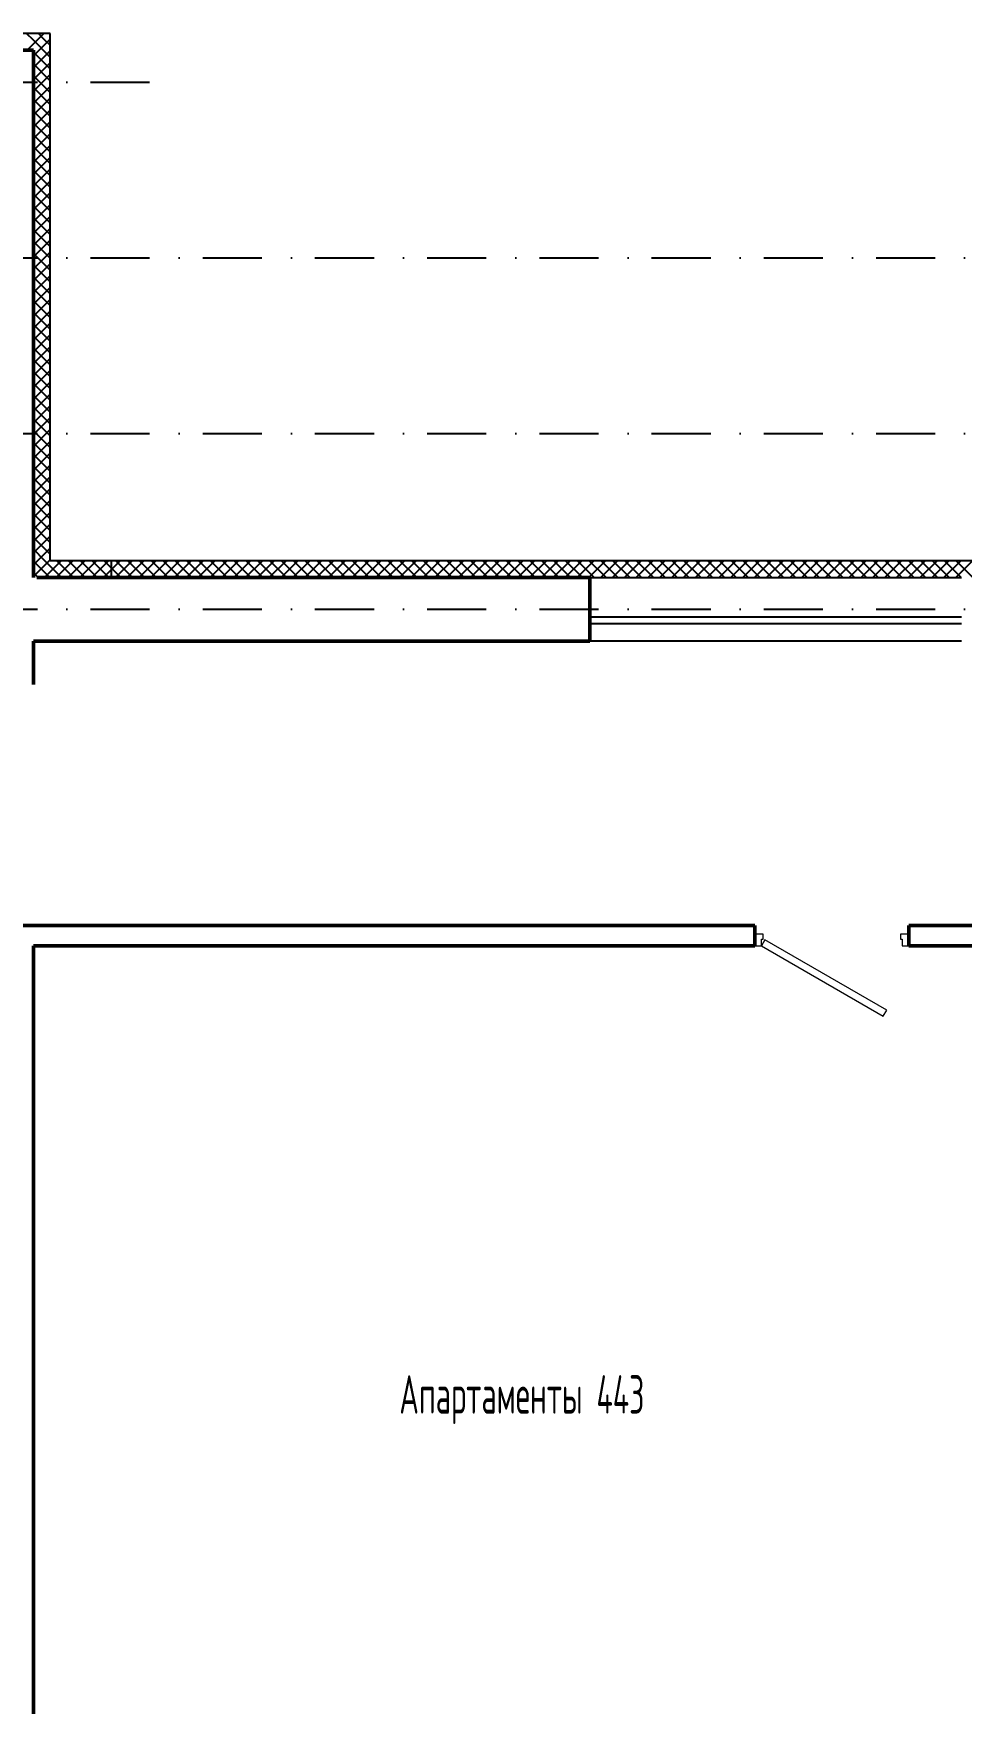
# Model space of a CAD drawing. Extents: x -1560602 to 321118, y -2308202 to -430103.
# Drawn here: x -1509096 to -1503551, y -2280031 to -2270054 of the extents above; entities that cross this region are included whole.
import ezdxf

# ---------------------------------------------------------------- set-up
doc = ezdxf.new("R2010")
doc.units = 0
doc.header["$MEASUREMENT"] = 0
doc.linetypes.add('Dot & Dashed', pattern=[670.277762, 352.777767, -176.388884, 0, -141.111112])
doc.linetypes.add('Штрихпунктирная', pattern=[0.670278, 0.352778, -0.176389, 0, -0.141111])
doc.layers.add('Двери', color=4, linetype='CONTINUOUS', lineweight=15)
doc.layers.add('стены', color=5, linetype='CONTINUOUS', lineweight=50)
for name, color, linetype in [('Оси', 253, 'Dot & Dashed'), ('отделка', 240, 'CONTINUOUS'), ('Текст', 7, 'CONTINUOUS'), ('Утеплитель', 6, 'CONTINUOUS')]:
    doc.layers.add(name, color=color, linetype=linetype)
doc.styles.get("Standard").update_dxf_attribs({"font": 'spds.shx', "width": 0.7, "height": 250})

msp = doc.modelspace()

# ---------------------------------------------------------------- linework, layer by layer
at = {"layer": 'Двери', "color": 0, "linetype": 'Continuous'}
for p, q in [((-1504735.7, -2275433.6), (-1504785.7, -2275433.6)), ((-1504785.7, -2275503.6), (-1504745.7, -2275503.6)), ((-1504745.7, -2275503.6), (-1504745.7, -2275463.6)), ((-1504745.7, -2275463.6), (-1504735.7, -2275463.6)), ((-1504725.7, -2275468.9), (-1504745.7, -2275503.6)), ((-1504745.7, -2275503.6), (-1504018.3, -2275923.6)), ((-1504735.7, -2275463.6), (-1504735.7, -2275433.6)), ((-1503998.3, -2275888.9), (-1504725.7, -2275468.9)), ((-1503865.7, -2275433.6), (-1503915.7, -2275433.6)), ((-1503915.7, -2275433.6), (-1503915.7, -2275463.6)), ((-1503915.7, -2275463.6), (-1503905.7, -2275463.6)), ((-1503905.7, -2275463.6), (-1503905.7, -2275503.6)), ((-1503905.7, -2275503.6), (-1503865.7, -2275503.6)), ((-1504018.3, -2275923.6), (-1503998.3, -2275888.9))]:
    msp.add_line(p, q, dxfattribs=at)
at = {"layer": 'Оси', "color": 0, "linetype": 'Штрихпунктирная', "lineweight": -3, "ltscale": 1000}
for p, q in [((-1556351.1, -2270343.9), (-1508285.7, -2270343.9)), ((-1556351.1, -2271393.9), (-1496895.7, -2271393.9)), ((-1556351.1, -2272443.9), (-1496895.7, -2272443.9)), ((-1556351.1, -2273493.9), (-1496895.7, -2273493.9))]:
    msp.add_line(p, q, dxfattribs=at)
at = {"layer": 'отделка', "color": 0, "ltscale": 100}
for p, q in [((-1505770.7, -2273303.6), (-1503550.7, -2273303.6)), ((-1505770.7, -2273538.6), (-1503550.7, -2273538.6)), ((-1505770.7, -2273578.6), (-1503550.7, -2273578.6)), ((-1503550.7, -2273683.6), (-1505770.7, -2273683.6))]:
    msp.add_line(p, q, dxfattribs=at)
at = {"layer": 'стены', "color": 0, "linetype": 'Continuous'}
for p, q in [((-1509095.7, -2270153.5), (-1509995.7, -2270153.5)), ((-1509095.7, -2273303.6), (-1509095.7, -2270153.5)), ((-1509095.7, -2270153.5), (-1509095.7, -2270153.5)), ((-1506410.7, -2273303.6), (-1509074.4, -2273303.6)), ((-1505770.7, -2273303.6), (-1506410.7, -2273303.6)), ((-1505770.7, -2273303.6), (-1505770.7, -2273373.6)), ((-1505770.7, -2273303.6), (-1505770.7, -2273373.6)), ((-1505770.7, -2273373.6), (-1505770.7, -2273683.6)), ((-1509095.7, -2273943.6), (-1509095.7, -2273683.6)), ((-1509095.7, -2273683.6), (-1506410.7, -2273683.6)), ((-1506410.7, -2273683.6), (-1505770.7, -2273683.6)), ((-1509095.7, -2273943.6), (-1509095.7, -2273943.6)), ((-1504785.7, -2275383.6), (-1509475.7, -2275383.6)), ((-1509095.7, -2277073.6), (-1509095.7, -2275503.6)), ((-1509095.7, -2275503.6), (-1508055.7, -2275503.6)), ((-1508198.7, -2275503.6), (-1509072.7, -2275503.6)), ((-1508055.7, -2275503.6), (-1506365.7, -2275503.6)), ((-1506365.7, -2275503.6), (-1504785.7, -2275503.6)), ((-1509095.7, -2277050.6), (-1509095.7, -2275526.6)), ((-1509095.7, -2281003.9), (-1509095.7, -2277073.6))]:
    msp.add_line(p, q, dxfattribs=at)
at = {"layer": 'стены', "color": 0, "ltscale": 100}
for p, q in [((-1504785.7, -2275503.6), (-1504785.7, -2275383.6)), ((-1503865.7, -2275383.6), (-1498030.7, -2275383.6)), ((-1503865.7, -2275383.6), (-1503865.7, -2275503.6)), ((-1503085.7, -2275503.6), (-1503865.7, -2275503.6))]:
    msp.add_line(p, q, dxfattribs=at)
at = {"layer": 'Утеплитель', "color": 0, "linetype": 'Continuous'}
for p, q in [((-1509095.7, -2270053.5), (-1521355.7, -2270053.5)), ((-1509095.7, -2270094.7), (-1509136.9, -2270053.5)), ((-1509132.9, -2270153.5), (-1509095.7, -2270116.4)), ((-1508995.7, -2270053.5), (-1509095.7, -2270053.5)), ((-1509095.7, -2270116.4), (-1509032.9, -2270053.5)), ((-1509057.9, -2270132.5), (-1509095.7, -2270094.7)), ((-1509026.8, -2270093), (-1509066.2, -2270053.5)), ((-1509062.2, -2270153.5), (-1508995.7, -2270087.1)), ((-1508995.7, -2270124), (-1509026.8, -2270093)), ((-1508995.7, -2273203.6), (-1508995.7, -2270053.5)), ((-1509095.7, -2270187.1), (-1509062.2, -2270153.5)), ((-1509095.7, -2270257.8), (-1508995.7, -2270157.8)), ((-1509095.7, -2270328.5), (-1508995.7, -2270228.5)), ((-1508995.7, -2270265.4), (-1509089, -2270172.1)), ((-1509036.9, -2270153.5), (-1509057.9, -2270132.5)), ((-1508995.7, -2270194.7), (-1509036.9, -2270153.5)), ((-1508995.7, -2270336.1), (-1509095.7, -2270236.1)), ((-1509095.7, -2270399.2), (-1508995.7, -2270299.2)), ((-1508995.7, -2270406.8), (-1509095.7, -2270306.8)), ((-1509095.7, -2270469.9), (-1508995.7, -2270369.9)), ((-1508995.7, -2270477.5), (-1509095.7, -2270377.5)), ((-1509095.7, -2270540.7), (-1508995.7, -2270440.7)), ((-1508995.7, -2270548.3), (-1509095.7, -2270448.3)), ((-1509095.7, -2270611.4), (-1508995.7, -2270511.4)), ((-1508995.7, -2270619), (-1509095.7, -2270519)), ((-1509095.7, -2270682.1), (-1508995.7, -2270582.1)), ((-1508995.7, -2270689.7), (-1509095.7, -2270589.7)), ((-1509095.7, -2270752.8), (-1508995.7, -2270652.8)), ((-1508995.7, -2270760.4), (-1509095.7, -2270660.4)), ((-1509095.7, -2270823.5), (-1508995.7, -2270723.5)), ((-1508995.7, -2270831.1), (-1509095.7, -2270731.1)), ((-1509095.7, -2270894.2), (-1508995.7, -2270794.2)), ((-1508995.7, -2270901.8), (-1509095.7, -2270801.8)), ((-1509095.7, -2270964.9), (-1508995.7, -2270864.9)), ((-1508995.7, -2270972.5), (-1509095.7, -2270872.5)), ((-1509095.7, -2271035.6), (-1508995.7, -2270935.6)), ((-1508995.7, -2271043.2), (-1509095.7, -2270943.2)), ((-1509095.7, -2271106.3), (-1508995.7, -2271006.3)), ((-1508995.7, -2271113.9), (-1509095.7, -2271013.9)), ((-1509095.7, -2271177.1), (-1508995.7, -2271077.1)), ((-1508995.7, -2271184.7), (-1509095.7, -2271084.7)), ((-1509095.7, -2271247.8), (-1508995.7, -2271147.8)), ((-1508995.7, -2271255.4), (-1509095.7, -2271155.4)), ((-1509095.7, -2271318.5), (-1508995.7, -2271218.5)), ((-1508995.7, -2271326.1), (-1509095.7, -2271226.1)), ((-1509095.7, -2271389.2), (-1508995.7, -2271289.2)), ((-1508995.7, -2271396.8), (-1509095.7, -2271296.8)), ((-1509095.7, -2271459.9), (-1508995.7, -2271359.9)), ((-1508995.7, -2271467.5), (-1509095.7, -2271367.5)), ((-1509095.7, -2271530.6), (-1508995.7, -2271430.6)), ((-1508995.7, -2271538.2), (-1509095.7, -2271438.2)), ((-1509095.7, -2271601.3), (-1508995.7, -2271501.3)), ((-1508995.7, -2271608.9), (-1509095.7, -2271508.9)), ((-1509095.7, -2271672), (-1508995.7, -2271572)), ((-1508995.7, -2271679.6), (-1509095.7, -2271579.6)), ((-1509095.7, -2271742.7), (-1508995.7, -2271642.7)), ((-1508995.7, -2271750.3), (-1509095.7, -2271650.3)), ((-1509095.7, -2271813.5), (-1508995.7, -2271713.5)), ((-1508995.7, -2271821), (-1509095.7, -2271721)), ((-1509095.7, -2271884.2), (-1508995.7, -2271784.2)), ((-1508995.7, -2271891.8), (-1509095.7, -2271791.8)), ((-1509095.7, -2271954.9), (-1508995.7, -2271854.9)), ((-1508995.7, -2271962.5), (-1509095.7, -2271862.5)), ((-1509095.7, -2272025.6), (-1508995.7, -2271925.6)), ((-1508995.7, -2272033.2), (-1509095.7, -2271933.2)), ((-1509095.7, -2272096.3), (-1508995.7, -2271996.3)), ((-1508995.7, -2272103.9), (-1509095.7, -2272003.9)), ((-1509095.7, -2272167), (-1508995.7, -2272067)), ((-1508995.7, -2272174.6), (-1509095.7, -2272074.6)), ((-1509095.7, -2272237.7), (-1508995.7, -2272137.7)), ((-1508995.7, -2272245.3), (-1509095.7, -2272145.3)), ((-1509095.7, -2272308.4), (-1508995.7, -2272208.4)), ((-1508995.7, -2272316), (-1509095.7, -2272216)), ((-1509095.7, -2272379.1), (-1508995.7, -2272279.1)), ((-1508995.7, -2272386.7), (-1509095.7, -2272286.7)), ((-1509095.7, -2272449.8), (-1508995.7, -2272349.8)), ((-1508995.7, -2272457.4), (-1509095.7, -2272357.4)), ((-1509095.7, -2272520.6), (-1508995.7, -2272420.6)), ((-1508995.7, -2272528.2), (-1509095.7, -2272428.2)), ((-1509095.7, -2272591.3), (-1508995.7, -2272491.3)), ((-1508995.7, -2272598.9), (-1509095.7, -2272498.9)), ((-1509095.7, -2272662), (-1508995.7, -2272562)), ((-1508995.7, -2272669.6), (-1509095.7, -2272569.6)), ((-1509095.7, -2272732.7), (-1508995.7, -2272632.7)), ((-1508995.7, -2272740.3), (-1509095.7, -2272640.3)), ((-1509095.7, -2272803.4), (-1508995.7, -2272703.4)), ((-1508995.7, -2272811), (-1509095.7, -2272711)), ((-1509095.7, -2272874.1), (-1508995.7, -2272774.1)), ((-1508995.7, -2272881.7), (-1509095.7, -2272781.7)), ((-1509095.7, -2272944.8), (-1508995.7, -2272844.8)), ((-1508995.7, -2272952.4), (-1509095.7, -2272852.4)), ((-1509095.7, -2273015.5), (-1508995.7, -2272915.5)), ((-1508995.7, -2273023.1), (-1509095.7, -2272923.1)), ((-1509095.7, -2273086.2), (-1508995.7, -2272986.2)), ((-1508995.7, -2273093.8), (-1509095.7, -2272993.8)), ((-1509095.7, -2273157), (-1508995.7, -2273057)), ((-1508995.7, -2273164.6), (-1509095.7, -2273064.6)), ((-1509027.4, -2273203.6), (-1509095.7, -2273135.3)), ((-1509095.7, -2273227.7), (-1509071.6, -2273203.6)), ((-1509095.7, -2273298.4), (-1509000.9, -2273203.6)), ((-1509040.8, -2273260.9), (-1509095.7, -2273206)), ((-1509071.6, -2273203.6), (-1508995.7, -2273127.7)), ((-1509009.7, -2273221.3), (-1509027.4, -2273203.6)), ((-1508995.7, -2273235.3), (-1509009.7, -2273221.3)), ((-1509000.9, -2273203.6), (-1508995.7, -2273198.4)), ((-1508630.7, -2273203.6), (-1508995.7, -2273203.6)), ((-1508995.7, -2273269.1), (-1508930.2, -2273203.6)), ((-1508959.5, -2273303.6), (-1508859.5, -2273203.6)), ((-1508856.7, -2273303.6), (-1508956.7, -2273203.6)), ((-1508888.8, -2273303.6), (-1508788.8, -2273203.6)), ((-1508786, -2273303.6), (-1508886, -2273203.6)), ((-1508818.1, -2273303.6), (-1508718.1, -2273203.6)), ((-1508715.3, -2273303.6), (-1508815.3, -2273203.6)), ((-1508747.4, -2273303.6), (-1508647.4, -2273203.6)), ((-1508644.6, -2273303.6), (-1508744.6, -2273203.6)), ((-1508630.7, -2273246.7), (-1508673.9, -2273203.6)), ((-1508630.7, -2273203.6), (-1508630.7, -2273303.6)), ((-1498095.7, -2273203.6), (-1508630.7, -2273203.6)), ((-1508630.7, -2273257.6), (-1508576.7, -2273203.6)), ((-1508605.9, -2273303.6), (-1508505.9, -2273203.6)), ((-1508503.2, -2273303.6), (-1508603.2, -2273203.6)), ((-1508535.2, -2273303.6), (-1508435.2, -2273203.6)), ((-1508432.5, -2273303.6), (-1508532.5, -2273203.6)), ((-1508464.5, -2273303.6), (-1508364.5, -2273203.6)), ((-1508361.8, -2273303.6), (-1508461.8, -2273203.6)), ((-1508393.8, -2273303.6), (-1508293.8, -2273203.6)), ((-1508291.1, -2273303.6), (-1508391.1, -2273203.6)), ((-1508323.1, -2273303.6), (-1508223.1, -2273203.6)), ((-1508220.3, -2273303.6), (-1508320.3, -2273203.6)), ((-1508252.4, -2273303.6), (-1508152.4, -2273203.6)), ((-1508149.6, -2273303.6), (-1508249.6, -2273203.6)), ((-1508181.7, -2273303.6), (-1508081.7, -2273203.6)), ((-1508078.9, -2273303.6), (-1508178.9, -2273203.6)), ((-1508111, -2273303.6), (-1508011, -2273203.6)), ((-1508008.2, -2273303.6), (-1508108.2, -2273203.6)), ((-1508040.3, -2273303.6), (-1507940.3, -2273203.6)), ((-1507937.5, -2273303.6), (-1508037.5, -2273203.6)), ((-1507969.6, -2273303.6), (-1507869.6, -2273203.6)), ((-1507866.8, -2273303.6), (-1507966.8, -2273203.6)), ((-1507898.8, -2273303.6), (-1507798.8, -2273203.6)), ((-1507796.1, -2273303.6), (-1507896.1, -2273203.6)), ((-1507828.1, -2273303.6), (-1507728.1, -2273203.6)), ((-1507725.4, -2273303.6), (-1507825.4, -2273203.6)), ((-1507757.4, -2273303.6), (-1507657.4, -2273203.6)), ((-1507654.7, -2273303.6), (-1507754.7, -2273203.6)), ((-1507686.7, -2273303.6), (-1507586.7, -2273203.6)), ((-1507583.9, -2273303.6), (-1507683.9, -2273203.6)), ((-1507616, -2273303.6), (-1507516, -2273203.6)), ((-1507513.2, -2273303.6), (-1507613.2, -2273203.6)), ((-1507545.3, -2273303.6), (-1507445.3, -2273203.6)), ((-1507442.5, -2273303.6), (-1507542.5, -2273203.6)), ((-1507474.6, -2273303.6), (-1507374.6, -2273203.6)), ((-1507371.8, -2273303.6), (-1507471.8, -2273203.6)), ((-1507403.9, -2273303.6), (-1507303.9, -2273203.6)), ((-1507301.1, -2273303.6), (-1507401.1, -2273203.6)), ((-1507333.2, -2273303.6), (-1507233.2, -2273203.6)), ((-1507230.4, -2273303.6), (-1507330.4, -2273203.6)), ((-1507262.4, -2273303.6), (-1507162.4, -2273203.6)), ((-1507159.7, -2273303.6), (-1507259.7, -2273203.6)), ((-1507191.7, -2273303.6), (-1507091.7, -2273203.6)), ((-1507089, -2273303.6), (-1507189, -2273203.6)), ((-1507121, -2273303.6), (-1507021, -2273203.6)), ((-1507018.3, -2273303.6), (-1507118.3, -2273203.6)), ((-1507050.3, -2273303.6), (-1506950.3, -2273203.6)), ((-1506947.5, -2273303.6), (-1507047.5, -2273203.6)), ((-1506979.6, -2273303.6), (-1506879.6, -2273203.6)), ((-1506876.8, -2273303.6), (-1506976.8, -2273203.6)), ((-1506908.9, -2273303.6), (-1506808.9, -2273203.6)), ((-1506806.1, -2273303.6), (-1506906.1, -2273203.6)), ((-1506838.2, -2273303.6), (-1506738.2, -2273203.6)), ((-1506735.4, -2273303.6), (-1506835.4, -2273203.6)), ((-1506767.5, -2273303.6), (-1506667.5, -2273203.6)), ((-1506664.7, -2273303.6), (-1506764.7, -2273203.6)), ((-1506696.8, -2273303.6), (-1506596.8, -2273203.6)), ((-1506594, -2273303.6), (-1506694, -2273203.6)), ((-1506626.1, -2273303.6), (-1506526.1, -2273203.6)), ((-1506523.3, -2273303.6), (-1506623.3, -2273203.6)), ((-1506555.3, -2273303.6), (-1506455.3, -2273203.6)), ((-1506452.6, -2273303.6), (-1506552.6, -2273203.6)), ((-1506484.6, -2273303.6), (-1506384.6, -2273203.6)), ((-1506381.9, -2273303.6), (-1506481.9, -2273203.6)), ((-1506413.9, -2273303.6), (-1506313.9, -2273203.6)), ((-1506311.2, -2273303.6), (-1506411.2, -2273203.6)), ((-1506343.2, -2273303.6), (-1506243.2, -2273203.6)), ((-1506240.4, -2273303.6), (-1506340.4, -2273203.6)), ((-1506272.5, -2273303.6), (-1506172.5, -2273203.6)), ((-1506169.7, -2273303.6), (-1506269.7, -2273203.6)), ((-1506201.8, -2273303.6), (-1506101.8, -2273203.6)), ((-1506099, -2273303.6), (-1506199, -2273203.6)), ((-1506131.1, -2273303.6), (-1506031.1, -2273203.6)), ((-1506028.3, -2273303.6), (-1506128.3, -2273203.6)), ((-1506060.4, -2273303.6), (-1505960.4, -2273203.6)), ((-1505957.6, -2273303.6), (-1506057.6, -2273203.6)), ((-1505989.7, -2273303.6), (-1505889.7, -2273203.6)), ((-1505886.9, -2273303.6), (-1505986.9, -2273203.6)), ((-1505918.9, -2273303.6), (-1505818.9, -2273203.6)), ((-1505816.2, -2273303.6), (-1505916.2, -2273203.6)), ((-1505848.2, -2273303.6), (-1505748.2, -2273203.6)), ((-1505745.5, -2273303.6), (-1505845.5, -2273203.6)), ((-1505777.5, -2273303.6), (-1505677.5, -2273203.6)), ((-1505674.8, -2273303.6), (-1505774.8, -2273203.6)), ((-1505706.8, -2273303.6), (-1505606.8, -2273203.6)), ((-1505604, -2273303.6), (-1505704, -2273203.6)), ((-1505636.1, -2273303.6), (-1505536.1, -2273203.6)), ((-1505533.3, -2273303.6), (-1505633.3, -2273203.6)), ((-1505565.4, -2273303.6), (-1505465.4, -2273203.6)), ((-1505462.6, -2273303.6), (-1505562.6, -2273203.6)), ((-1505494.7, -2273303.6), (-1505394.7, -2273203.6)), ((-1505391.9, -2273303.6), (-1505491.9, -2273203.6)), ((-1505424, -2273303.6), (-1505324, -2273203.6)), ((-1505321.2, -2273303.6), (-1505421.2, -2273203.6)), ((-1505353.3, -2273303.6), (-1505253.3, -2273203.6)), ((-1505250.5, -2273303.6), (-1505350.5, -2273203.6)), ((-1505282.5, -2273303.6), (-1505182.5, -2273203.6)), ((-1505179.8, -2273303.6), (-1505279.8, -2273203.6)), ((-1505211.8, -2273303.6), (-1505111.8, -2273203.6)), ((-1505109.1, -2273303.6), (-1505209.1, -2273203.6)), ((-1505141.1, -2273303.6), (-1505041.1, -2273203.6)), ((-1505038.4, -2273303.6), (-1505138.4, -2273203.6)), ((-1505070.4, -2273303.6), (-1504970.4, -2273203.6)), ((-1504967.6, -2273303.6), (-1505067.6, -2273203.6)), ((-1504999.7, -2273303.6), (-1504899.7, -2273203.6)), ((-1504896.9, -2273303.6), (-1504996.9, -2273203.6)), ((-1504929, -2273303.6), (-1504829, -2273203.6)), ((-1504826.2, -2273303.6), (-1504926.2, -2273203.6)), ((-1504858.3, -2273303.6), (-1504758.3, -2273203.6)), ((-1504755.5, -2273303.6), (-1504855.5, -2273203.6)), ((-1504787.6, -2273303.6), (-1504687.6, -2273203.6)), ((-1504684.8, -2273303.6), (-1504784.8, -2273203.6)), ((-1504716.9, -2273303.6), (-1504616.9, -2273203.6)), ((-1504614.1, -2273303.6), (-1504714.1, -2273203.6)), ((-1504646.2, -2273303.6), (-1504546.2, -2273203.6)), ((-1504543.4, -2273303.6), (-1504643.4, -2273203.6)), ((-1504575.4, -2273303.6), (-1504475.4, -2273203.6)), ((-1504472.7, -2273303.6), (-1504572.7, -2273203.6)), ((-1504504.7, -2273303.6), (-1504404.7, -2273203.6)), ((-1504402, -2273303.6), (-1504502, -2273203.6)), ((-1504434, -2273303.6), (-1504334, -2273203.6)), ((-1504331.3, -2273303.6), (-1504431.3, -2273203.6)), ((-1504363.3, -2273303.6), (-1504263.3, -2273203.6)), ((-1504260.5, -2273303.6), (-1504360.5, -2273203.6)), ((-1504292.6, -2273303.6), (-1504192.6, -2273203.6)), ((-1504189.8, -2273303.6), (-1504289.8, -2273203.6)), ((-1504221.9, -2273303.6), (-1504121.9, -2273203.6)), ((-1504119.1, -2273303.6), (-1504219.1, -2273203.6)), ((-1504151.2, -2273303.6), (-1504051.2, -2273203.6)), ((-1504048.4, -2273303.6), (-1504148.4, -2273203.6)), ((-1504080.5, -2273303.6), (-1503980.5, -2273203.6)), ((-1503977.7, -2273303.6), (-1504077.7, -2273203.6)), ((-1504009.8, -2273303.6), (-1503909.8, -2273203.6)), ((-1503907, -2273303.6), (-1504007, -2273203.6)), ((-1503939, -2273303.6), (-1503839, -2273203.6)), ((-1503836.3, -2273303.6), (-1503936.3, -2273203.6)), ((-1503868.3, -2273303.6), (-1503768.3, -2273203.6)), ((-1503765.6, -2273303.6), (-1503865.6, -2273203.6)), ((-1503797.6, -2273303.6), (-1503697.6, -2273203.6)), ((-1503694.9, -2273303.6), (-1503794.9, -2273203.6)), ((-1503726.9, -2273303.6), (-1503626.9, -2273203.6)), ((-1503624.1, -2273303.6), (-1503724.1, -2273203.6)), ((-1503656.2, -2273303.6), (-1503556.2, -2273203.6)), ((-1503553.4, -2273303.6), (-1503653.4, -2273203.6)), ((-1503585.5, -2273303.6), (-1503485.5, -2273203.6)), ((-1503482.7, -2273303.6), (-1503582.7, -2273203.6)), ((-1509072, -2273300.4), (-1509095.7, -2273276.7)), ((-1509068.9, -2273303.6), (-1509072, -2273300.4)), ((-1508998.2, -2273303.6), (-1509040.8, -2273260.9)), ((-1509030.2, -2273303.6), (-1508995.7, -2273269.1)), ((-1508927.4, -2273303.6), (-1508995.7, -2273235.3)), ((-1508676.7, -2273303.6), (-1508630.7, -2273257.6)), ((-1508573.9, -2273303.6), (-1508630.7, -2273246.7))]:
    msp.add_line(p, q, dxfattribs=at)

# ---------------------------------------------------------------- texts
at = {"layer": 'Текст', "color": 0, "linetype": 'Continuous', "width": 0.7}
msp.add_text('Апартаменты 443', height=230, dxfattribs=at).set_placement((-1506909.5, -2278298.9))

doc.saveas('drawing.dxf')
